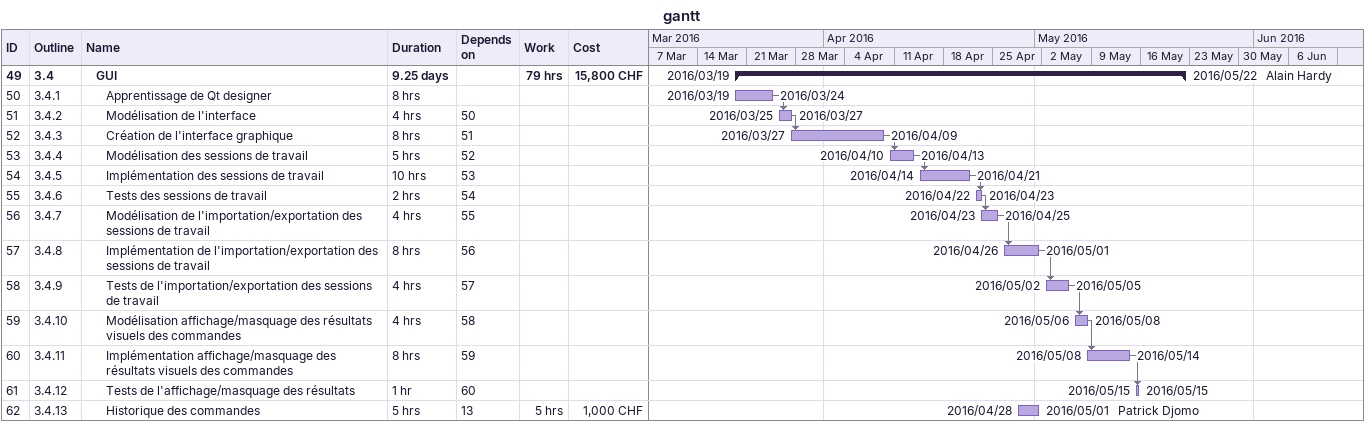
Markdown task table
gantt

| ID | WBS | Task | Duration | Start | Finish | Predecessors | Resources | Work (h) | Cost (CHF) |
|---|---|---|---|---|---|---|---|---|---|
| 49 | 3.4 | **GUI** | 9.25d | 2016-03-19 | 2016-05-22 |  | Alain Hardy | 79 | 15800 |
| 50 | 3.4.1 | Apprentissage de Qt designer | 8h | 2016-03-19 | 2016-03-24 |  |  |  |  |
| 51 | 3.4.2 | Modélisation de l'interface | 4h | 2016-03-25 | 2016-03-27 | 50 |  |  |  |
| 52 | 3.4.3 | Création de l'interface graphique | 8h | 2016-03-27 | 2016-04-09 | 51 |  |  |  |
| 53 | 3.4.4 | Modélisation des sessions de travail | 5h | 2016-04-10 | 2016-04-13 | 52 |  |  |  |
| 54 | 3.4.5 | Implémentation des sessions de travail | 10h | 2016-04-14 | 2016-04-21 | 53 |  |  |  |
| 55 | 3.4.6 | Tests des sessions de travail | 2h | 2016-04-22 | 2016-04-23 | 54 |  |  |  |
| 56 | 3.4.7 | Modélisation de l'importation/exportation des sessions de travail | 4h | 2016-04-23 | 2016-04-25 | 55 |  |  |  |
| 57 | 3.4.8 | Implémentation de l'importation/exportation des sessions de travail | 8h | 2016-04-26 | 2016-05-01 | 56 |  |  |  |
| 58 | 3.4.9 | Tests de l'importation/exportation des sessions de travail | 4h | 2016-05-02 | 2016-05-05 | 57 |  |  |  |
| 59 | 3.4.10 | Modélisation affichage/masquage des résultats visuels des commandes | 4h | 2016-05-06 | 2016-05-08 | 58 |  |  |  |
| 60 | 3.4.11 | Implémentation affichage/masquage des résultats visuels des commandes | 8h | 2016-05-08 | 2016-05-14 | 59 |  |  |  |
| 61 | 3.4.12 | Tests de l'affichage/masquage des résultats | 1h | 2016-05-15 | 2016-05-15 | 60 |  |  |  |
| 62 | 3.4.13 | Historique des commandes | 5h | 2016-04-28 | 2016-05-01 | 13 | Patrick Djomo | 5 | 1000 |
